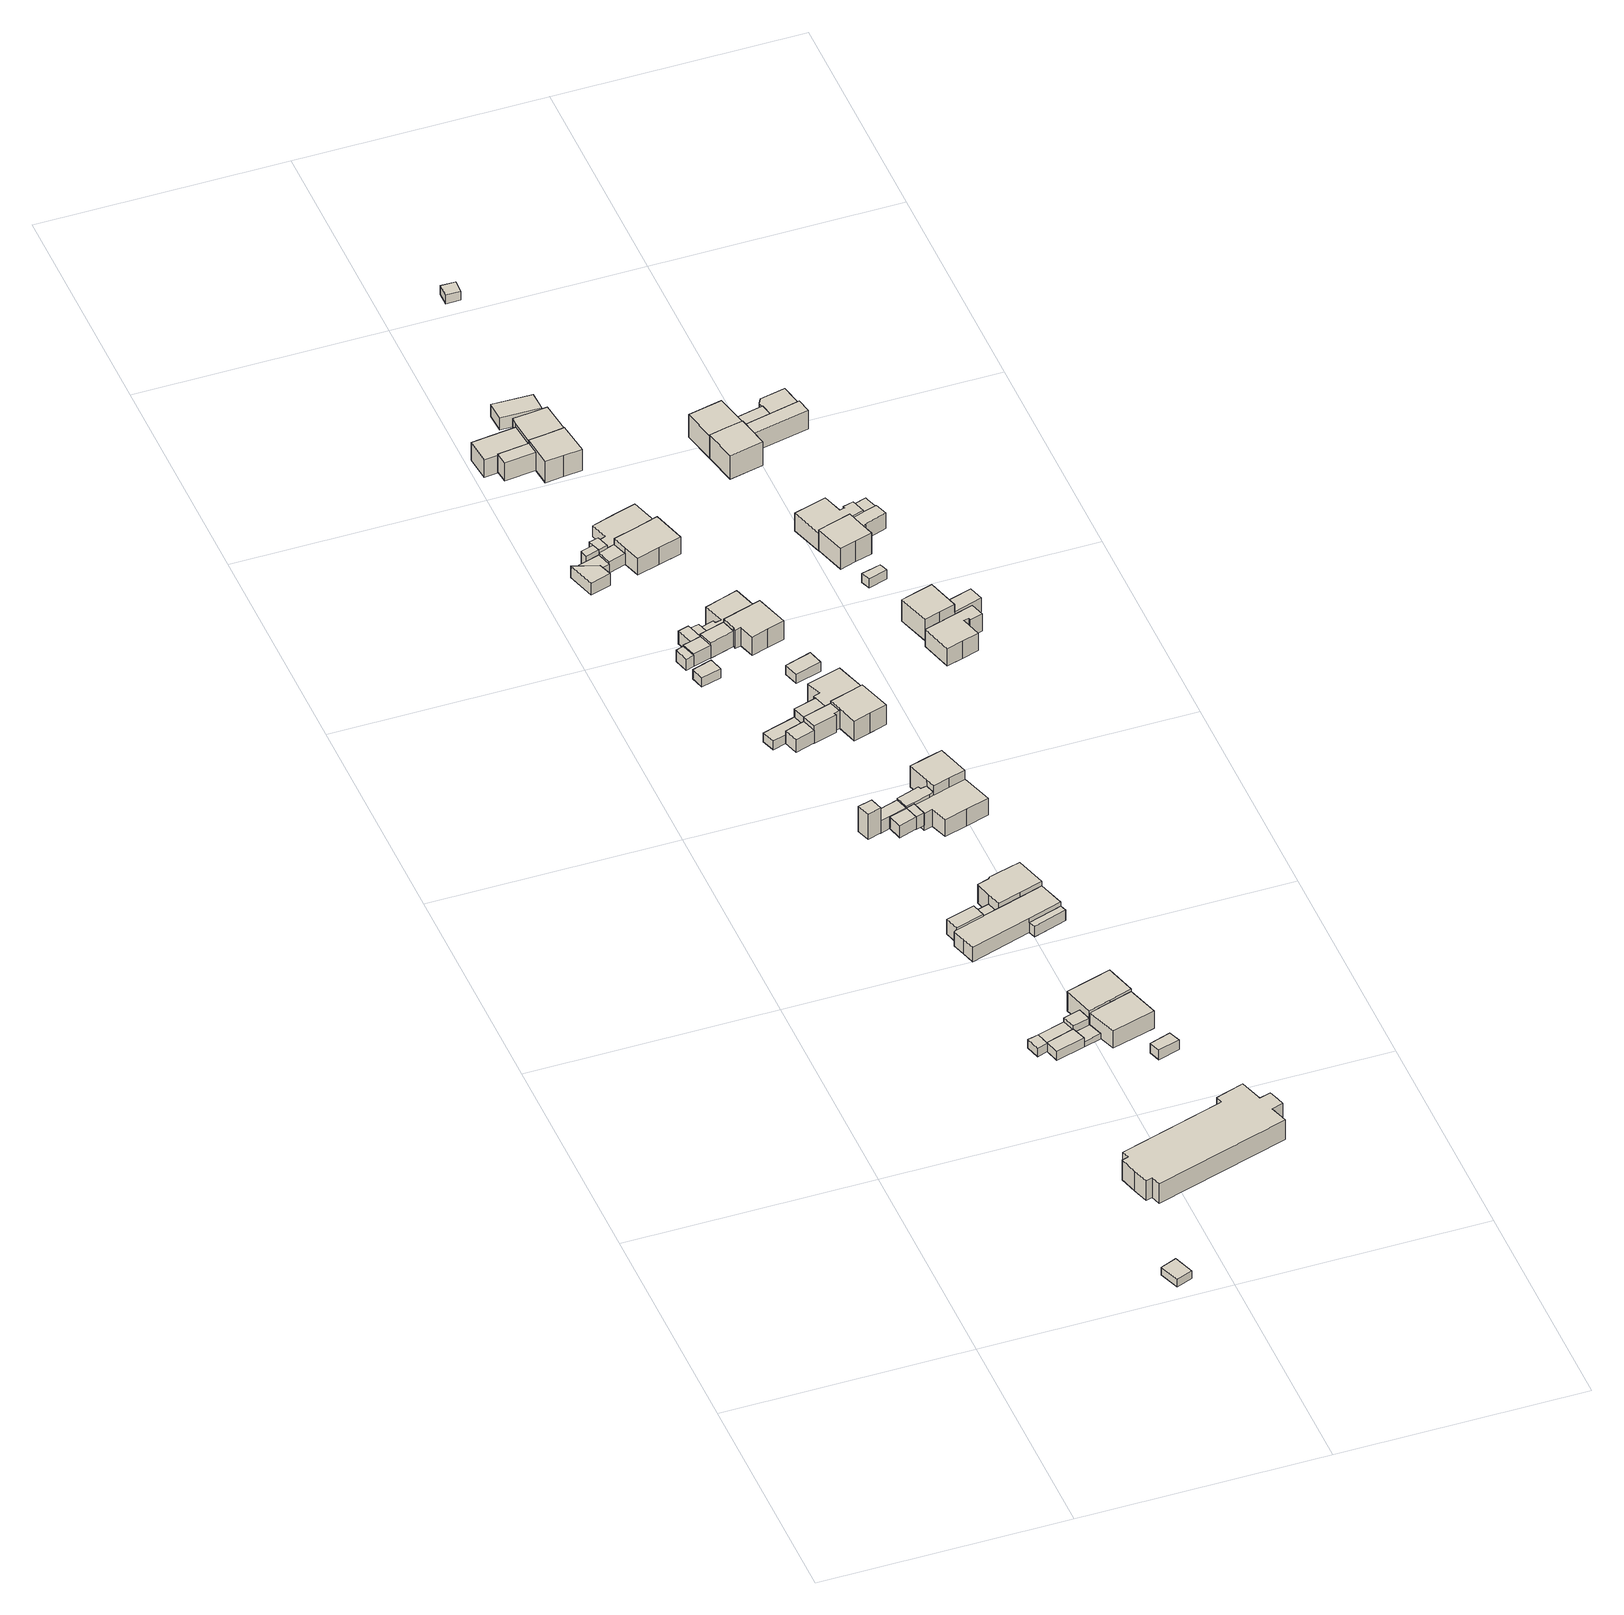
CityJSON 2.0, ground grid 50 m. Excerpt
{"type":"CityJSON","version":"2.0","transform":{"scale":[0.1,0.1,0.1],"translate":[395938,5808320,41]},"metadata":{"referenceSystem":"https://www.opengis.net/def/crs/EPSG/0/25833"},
"CityObjects":{
"building1":{"type":"Building","attributes":{"Gemeindeschluessel":"11000008","BezugspunktDach":"2200","function":"31001_2612","measuredHeight":1.87,"storeysAboveGround":1},"address":[{"country":"Germany","locality":"Berlin","thoroughfareNumber":"129 (2)","thoroughfareName":"Straße 231"}],"geometry":[{"type":"Solid","lod":"1","boundaries":[[[[0,1,2,3]],[[4,5,6,7]],[[4,7,3,2]],[[5,4,2,1]],[[6,5,1,0]],[[7,6,0,3]]]]}]},
"building2":{"type":"Building","attributes":{"Gemeindeschluessel":"11000008","BezugspunktDach":"2200","function":"31001_2723","measuredHeight":2.35,"storeysAboveGround":1},"address":[{"country":"Germany","locality":"Berlin","thoroughfareNumber":"127 (2)","thoroughfareName":"Straße 231"}],"geometry":[{"type":"Solid","lod":"1","boundaries":[[[[8,9,10,11,12]],[[13,14,15,16,17]],[[13,17,12,11]],[[14,13,11,10]],[[15,14,10,9]],[[16,15,9,8]],[[17,16,8,12]]]]}]},
"building3":{"type":"Building","attributes":{"Gemeindeschluessel":"11000008","BezugspunktDach":"2200","function":"31001_2723","measuredHeight":2.45,"storeysAboveGround":1},"address":[{"country":"Germany","locality":"Berlin","thoroughfareNumber":"128 (2)","thoroughfareName":"Straße 231"}],"geometry":[{"type":"Solid","lod":"1","boundaries":[[[[18,19,20,21,22]],[[23,24,25,26,15]],[[23,15,22,21]],[[24,23,21,20]],[[25,24,20,19]],[[26,25,19,18]],[[15,26,18,22]]]]}]},
"building4":{"type":"Building","attributes":{"Gemeindeschluessel":"11000008","BezugspunktDach":"2200","function":"31001_2723","measuredHeight":2.02,"storeysAboveGround":1},"address":[{"country":"Germany","locality":"Berlin","thoroughfareNumber":"127 (1)","thoroughfareName":"Straße 231"}],"geometry":[{"type":"Solid","lod":"1","boundaries":[[[[9,27,28,11]],[[29,23,15,13]],[[29,13,11,28]],[[23,29,28,27]],[[15,23,27,9]],[[13,15,9,11]]]]}]},
"building5":{"type":"Building","attributes":{"Gemeindeschluessel":"11000008","BezugspunktDach":"2200","function":"31001_2081","measuredHeight":5.36,"storeysAboveGround":1},"address":[{"country":"Germany","locality":"Berlin","thoroughfareNumber":"129","thoroughfareName":"Straße 231"}],"geometry":[{"type":"Solid","lod":"1","boundaries":[[[[30,31,32,33,34,35,36,37,38,39,40,41,42,43,44,45]],[[46,47,48,49,50,51,52,53,54,55,56,57,58,59,60,61]],[[46,61,45,44]],[[47,46,44,43]],[[48,47,43,42]],[[49,48,42,41]],[[50,49,41,40]],[[51,50,40,39]],[[52,51,39,38]],[[53,52,38,37]],[[54,53,37,36]],[[55,54,36,35]],[[56,55,35,34]],[[57,56,34,33]],[[58,57,33,32]],[[59,58,32,31]],[[60,59,31,30]],[[61,60,30,45]]]]}]},
"building6":{"type":"Building","attributes":{"Gemeindeschluessel":"11000008","BezugspunktDach":"2200","function":"31001_2723","measuredHeight":4.46,"storeysAboveGround":1},"address":[{"country":"Germany","locality":"Berlin","thoroughfareNumber":"125 (1)","thoroughfareName":"Straße 231"}],"geometry":[{"type":"Solid","lod":"1","boundaries":[[[[62,63,64,65]],[[66,67,68,69]],[[66,69,65,64]],[[67,66,64,63]],[[68,67,63,62]],[[69,68,62,65]]]]}]},
"building7":{"type":"Building","attributes":{"Gemeindeschluessel":"11000008","BezugspunktDach":"2200","function":"51009_1610","measuredHeight":6.03,"storeysAboveGround":0},"address":[{"country":"Germany","locality":"Berlin"}],"geometry":[{"type":"Solid","lod":"1","boundaries":[[[[70,71,72,73]],[[74,75,76,77]],[[74,77,73,72]],[[75,74,72,71]],[[76,75,71,70]],[[77,76,70,73]]]]}]},
"building8":{"type":"Building","attributes":{"Gemeindeschluessel":"11000008","BezugspunktDach":"2200","function":"31001_2723","measuredHeight":2.64,"storeysAboveGround":1},"address":[{"country":"Germany","locality":"Berlin","thoroughfareNumber":"75 (2)","thoroughfareName":"Straße 231"}],"geometry":[{"type":"Solid","lod":"1","boundaries":[[[[78,79,80,81]],[[82,83,84,85]],[[82,85,81,80]],[[83,82,80,79]],[[84,83,79,78]],[[85,84,78,81]]]]}]},
"building9":{"type":"Building","attributes":{"Gemeindeschluessel":"11000008","function":"31001_1010"},"address":[{"country":"Germany","locality":"Berlin","thoroughfareNumber":"128","thoroughfareName":"Straße 231"}],"children":["building9-1","building9-2"]},
"building9-1":{"type":"BuildingPart","attributes":{"BezugspunktDach":"2200","measuredHeight":6.95,"storeysAboveGround":1},"parents":["building9"],"geometry":[{"type":"Solid","lod":"1","boundaries":[[[[86,87,88,89]],[[90,91,92,93]],[[90,93,89,88]],[[91,90,88,87]],[[92,91,87,86]],[[93,92,86,89],[94,93,95,96]],[[95,93,94,96]]]]}]},
"building9-2":{"type":"BuildingPart","attributes":{"BezugspunktDach":"2200","measuredHeight":1.36,"storeysAboveGround":1},"parents":["building9"],"geometry":[{"type":"Solid","lod":"1","boundaries":[[[[97,96,95,98]],[[93,94,25,23]],[[93,23,98,95]],[[25,94,96,97]],[[23,25,97,98]],[[94,93,95,96]]]]}]},
"building10":{"type":"Building","attributes":{"Gemeindeschluessel":"11000008","function":"31001_1010"},"address":[{"country":"Germany","locality":"Berlin","thoroughfareNumber":"127","thoroughfareName":"Straße 231"}],"children":["building10-1","building10-2"]},
"building10-1":{"type":"BuildingPart","attributes":{"BezugspunktDach":"2200","measuredHeight":6.39,"storeysAboveGround":1},"parents":["building10"],"geometry":[{"type":"Solid","lod":"1","boundaries":[[[[99,100,101,102,103,104]],[[105,106,90,107,108,109]],[[105,109,104,103]],[[106,105,103,102]],[[90,106,102,101]],[[107,90,101,100]],[[108,107,100,99]],[[109,108,99,104],[110,111,112,108]],[[111,110,108,112]]]]}]},
"building10-2":{"type":"BuildingPart","attributes":{"BezugspunktDach":"2200","measuredHeight":2.94,"storeysAboveGround":1},"parents":["building10"],"geometry":[{"type":"Solid","lod":"1","boundaries":[[[[113,112,111,114]],[[110,108,23,29]],[[110,29,114,111]],[[23,108,112,113]],[[29,23,113,114]],[[108,110,111,112]]]]}]},
"building11":{"type":"Building","attributes":{"Gemeindeschluessel":"11000008","BezugspunktDach":"2200","function":"31001_2463","measuredHeight":2.21,"storeysAboveGround":1},"address":[{"country":"Germany","locality":"Berlin","thoroughfareNumber":"75 (3)","thoroughfareName":"Straße 231"}],"geometry":[{"type":"Solid","lod":"1","boundaries":[[[[115,116,117,118]],[[119,120,121,122]],[[119,122,118,117]],[[120,119,117,116]],[[121,120,116,115]],[[122,121,115,118]]]]}]},
"building12":{"type":"Building","attributes":{"Gemeindeschluessel":"11000008","function":"31001_2723"},"address":[{"country":"Germany","locality":"Berlin","thoroughfareNumber":"77 (1)","thoroughfareName":"Straße 231"}],"children":["building12-1","building12-2"]},
"building12-1":{"type":"BuildingPart","attributes":{"BezugspunktDach":"2200","measuredHeight":2.82,"storeysAboveGround":1},"parents":["building12"],"geometry":[{"type":"MultiSurface","lod":"1","boundaries":[[[123,124,125,126]],[[127,128,129,130]],[[127,131,132,126,125]],[[128,127,125,124]],[[129,128,124,123]],[[130,129,123,126]],[[130,132,131,127]]]}]},
"building12-2":{"type":"BuildingPart","attributes":{"BezugspunktDach":"2200","measuredHeight":2.01,"storeysAboveGround":1},"parents":["building12"],"geometry":[{"type":"Solid","lod":"1","boundaries":[[[[131,133,134,135,132]],[[136,137,138,127,130]],[[136,130,132,135]],[[137,136,135,134]],[[138,137,134,133]],[[127,138,133,131]],[[131,132,130,127]]]]}]},
"building13":{"type":"Building","attributes":{"Gemeindeschluessel":"11000008","BezugspunktDach":"2200","function":"31001_2723","measuredHeight":2.17,"storeysAboveGround":1},"address":[{"country":"Germany","locality":"Berlin","thoroughfareNumber":"74 (2)","thoroughfareName":"Straße 231"}],"geometry":[{"type":"Solid","lod":"1","boundaries":[[[[139,140,141,142,143]],[[144,145,146,147,148]],[[144,148,143,142]],[[145,144,142,141]],[[146,145,141,140]],[[147,146,140,139]],[[148,147,139,143]]]]}]},
"building14":{"type":"Building","attributes":{"Gemeindeschluessel":"11000008","function":"31001_1010"},"address":[{"country":"Germany","locality":"Berlin","thoroughfareNumber":"126","thoroughfareName":"Straße 231"}],"children":["building14-1","building14-2"]},
"building14-1":{"type":"BuildingPart","attributes":{"BezugspunktDach":"2200","measuredHeight":4.46,"storeysAboveGround":1},"parents":["building14"],"geometry":[{"type":"MultiSurface","lod":"1","boundaries":[[[149,150,151,152,153,154,155,156,157]],[[158,159,160,161,162,163,164,165,166]],[[158,166,157,156]],[[159,158,156,155]],[[160,159,155,154]],[[161,160,154,153]],[[162,161,153,152]],[[167,168,152,151]],[[164,163,151,150]],[[165,164,150,149]],[[166,165,149,157]],[[168,167,163,162]]]}]},
"building14-2":{"type":"BuildingPart","attributes":{"BezugspunktDach":"2200","measuredHeight":2.54,"storeysAboveGround":1},"parents":["building14"],"geometry":[{"type":"Solid","lod":"1","boundaries":[[[[169,170,168,167]],[[162,171,172,163]],[[171,162,168,170]],[[172,171,170,169]],[[163,172,169,167]],[[163,167,168,162]]]]}]},
"building15":{"type":"Building","attributes":{"Gemeindeschluessel":"11000008","BezugspunktDach":"2200","function":"31001_2723","measuredHeight":2.98,"storeysAboveGround":1},"address":[{"country":"Germany","locality":"Berlin","thoroughfareNumber":"123 (1)","thoroughfareName":"Straße 231"}],"geometry":[{"type":"Solid","lod":"1","boundaries":[[[[173,174,175,176,177]],[[178,179,180,181,182]],[[178,182,177,176]],[[179,178,176,175]],[[180,179,175,174]],[[181,180,174,173]],[[182,181,173,177]]]]}]},
"building16":{"type":"Building","attributes":{"Gemeindeschluessel":"11000008","BezugspunktDach":"2200","function":"31001_2723","measuredHeight":2.98,"storeysAboveGround":1},"address":[{"country":"Germany","locality":"Berlin","thoroughfareNumber":"75 (1)","thoroughfareName":"Straße 231"}],"geometry":[{"type":"Solid","lod":"1","boundaries":[[[[183,184,185,186,187]],[[188,189,190,83,82]],[[188,82,187,186]],[[189,188,186,185]],[[190,189,185,184]],[[83,190,184,183]],[[82,83,183,187]]]]}]},
"building17":{"type":"Building","attributes":{"Gemeindeschluessel":"11000008","BezugspunktDach":"2200","function":"31001_2723","measuredHeight":3.13,"storeysAboveGround":1},"address":[{"country":"Germany","locality":"Berlin","thoroughfareNumber":"78 (2)","thoroughfareName":"Straße 231"}],"geometry":[{"type":"Solid","lod":"1","boundaries":[[[[191,192,193,194]],[[195,137,136,196]],[[195,196,194,193]],[[137,195,193,192]],[[136,137,192,191]],[[196,136,191,194]]]]}]},
"building18":{"type":"Building","attributes":{"Gemeindeschluessel":"11000008","BezugspunktDach":"2200","function":"31001_2723","measuredHeight":3.83,"storeysAboveGround":1},"address":[{"country":"Germany","locality":"Berlin","thoroughfareNumber":"73 (1)","thoroughfareName":"Straße 231"}],"geometry":[{"type":"Solid","lod":"1","boundaries":[[[[197,198,199,200]],[[145,201,202,146]],[[145,146,200,199]],[[201,145,199,198]],[[202,201,198,197]],[[146,202,197,200]]]]}]},
"building19":{"type":"Building","attributes":{"Gemeindeschluessel":"11000008","BezugspunktDach":"2200","function":"31001_2723","measuredHeight":3.04,"storeysAboveGround":1},"address":[{"country":"Germany","locality":"Berlin","thoroughfareNumber":"76 (2)","thoroughfareName":"Straße 231"}],"geometry":[{"type":"Solid","lod":"1","boundaries":[[[[186,185,203,204,205]],[[206,207,189,188,208]],[[206,208,205,204]],[[207,206,204,203]],[[189,207,203,185]],[[188,189,185,186]],[[208,188,186,205]]]]}]},
"building20":{"type":"Building","attributes":{"Gemeindeschluessel":"11000008","BezugspunktDach":"2200","function":"31001_2723","measuredHeight":2.97,"storeysAboveGround":1},"address":[{"country":"Germany","locality":"Berlin","thoroughfareNumber":"124 (2)","thoroughfareName":"Straße 231"}],"geometry":[{"type":"Solid","lod":"1","boundaries":[[[[209,210,175,174]],[[179,211,212,180]],[[179,180,174,175]],[[211,179,175,210]],[[212,211,210,209]],[[180,212,209,174]]]]}]},
"building21":{"type":"Building","attributes":{"Gemeindeschluessel":"11000008","BezugspunktDach":"2200","function":"31001_2463","measuredHeight":2.31,"storeysAboveGround":1},"address":[{"country":"Germany","locality":"Berlin","thoroughfareNumber":"128 (1)","thoroughfareName":"Straße 231"}],"geometry":[{"type":"Solid","lod":"1","boundaries":[[[[213,214,215,216]],[[217,218,219,220]],[[217,220,216,215]],[[218,217,215,214]],[[219,218,214,213]],[[220,219,213,216]]]]}]},
"building22":{"type":"Building","attributes":{"Gemeindeschluessel":"11000008","BezugspunktDach":"2200","function":"31001_2723","measuredHeight":3.13,"storeysAboveGround":1},"address":[{"country":"Germany","locality":"Berlin","thoroughfareNumber":"78 (1)","thoroughfareName":"Straße 231"}],"geometry":[{"type":"Solid","lod":"1","boundaries":[[[[193,192,221,222,223]],[[224,225,137,195,226]],[[224,226,223,222]],[[225,224,222,221]],[[137,225,221,192]],[[195,137,192,193]],[[226,195,193,223]]]]}]},
"building23":{"type":"Building","attributes":{"Gemeindeschluessel":"11000008","function":"31001_1010"},"address":[{"country":"Germany","locality":"Berlin","thoroughfareNumber":"125","thoroughfareName":"Straße 231"}],"children":["building23-1","building23-2"]},
"building23-1":{"type":"BuildingPart","attributes":{"BezugspunktDach":"2200","measuredHeight":6.65,"storeysAboveGround":1},"parents":["building23"],"geometry":[{"type":"MultiSurface","lod":"1","boundaries":[[[227,228,229,230,231,232,233,234,235]],[[236,237,238,239,160,240,241,242,243]],[[236,243,235,234]],[[237,236,234,233]],[[238,237,233,232]],[[239,238,232,231]],[[160,239,231,230]],[[240,160,230,229]],[[241,240,229,228]],[[244,245,228,227]],[[243,242,227,235]],[[242,241,245,244]]]}]},
"building23-2":{"type":"BuildingPart","attributes":{"BezugspunktDach":"2200","measuredHeight":2.29,"storeysAboveGround":1},"parents":["building23"],"geometry":[{"type":"Solid","lod":"1","boundaries":[[[[246,245,244,247]],[[242,241,159,248]],[[242,248,247,244]],[[159,241,245,246]],[[248,159,246,247]],[[241,242,244,245]]]]}]},
"building24":{"type":"Building","attributes":{"Gemeindeschluessel":"11000008","BezugspunktDach":"2200","function":"31001_2723","measuredHeight":3.04,"storeysAboveGround":1},"address":[{"country":"Germany","locality":"Berlin","thoroughfareNumber":"76 (1)","thoroughfareName":"Straße 231"}],"geometry":[{"type":"Solid","lod":"1","boundaries":[[[[185,249,250,203]],[[251,252,189,207]],[[251,207,203,250]],[[252,251,250,249]],[[189,252,249,185]],[[207,189,185,203]]]]}]},
"building25":{"type":"Building","attributes":{"Gemeindeschluessel":"11000008","BezugspunktDach":"2200","function":"31001_2723","measuredHeight":3,"storeysAboveGround":1},"address":[{"country":"Germany","locality":"Berlin","thoroughfareNumber":"124 (1)","thoroughfareName":"Straße 231"}],"geometry":[{"type":"Solid","lod":"1","boundaries":[[[[210,253,254,175]],[[255,256,257,258]],[[255,258,175,254]],[[256,255,254,253]],[[257,256,253,210]],[[258,257,210,175]]]]}]},
"building26":{"type":"Building","attributes":{"Gemeindeschluessel":"11000008","function":"31001_1010"},"address":[{"country":"Germany","locality":"Berlin","thoroughfareNumber":"77","thoroughfareName":"Straße 231"}],"children":["building26-1","building26-2"]},
"building26-1":{"type":"BuildingPart","attributes":{"BezugspunktDach":"2200","measuredHeight":5.38,"storeysAboveGround":1},"parents":["building26"],"geometry":[{"type":"MultiSurface","lod":"1","boundaries":[[[259,260,261,262,263,264,265]],[[266,267,268,269,270,271,272]],[[266,272,265,264]],[[267,266,264,263]],[[268,267,263,262]],[[269,268,262,261]],[[270,269,261,260]],[[271,270,260,259]],[[273,274,259,265]],[[272,271,274,273]]]}]},
"building26-2":{"type":"BuildingPart","attributes":{"BezugspunktDach":"2200","measuredHeight":2.58,"storeysAboveGround":1},"parents":["building26"],"geometry":[{"type":"Solid","lod":"1","boundaries":[[[[275,274,273,276]],[[272,271,138,137]],[[272,137,276,273]],[[138,271,274,275]],[[137,138,275,276]],[[272,273,274,271]]]]}]},
"building27":{"type":"Building","attributes":{"Gemeindeschluessel":"11000008","function":"31001_1010"},"address":[{"country":"Germany","locality":"Berlin","thoroughfareNumber":"80","thoroughfareName":"Straße 231"}],"children":["building27-1","building27-2"]},
"building27-1":{"type":"BuildingPart","attributes":{"BezugspunktDach":"2200","measuredHeight":7.24,"storeysAboveGround":1},"parents":["building27"],"geometry":[{"type":"Solid","lod":"1","boundaries":[[[[277,278,279,280,281,282,283]],[[284,285,286,287,288,289,290]],[[284,290,283,282]],[[285,284,282,281]],[[286,285,281,280]],[[287,286,280,279]],[[288,287,279,278]],[[289,291,292,288,278,277]],[[290,289,277,283]],[[288,292,291,289]]]]}]},
"building27-2":{"type":"BuildingPart","attributes":{"BezugspunktDach":"2200","measuredHeight":5.16,"storeysAboveGround":1},"parents":["building27"],"geometry":[{"type":"Solid","lod":"1","boundaries":[[[[293,294,292,291,295]],[[289,288,296,297,298]],[[289,298,295,291]],[[296,288,292,294]],[[297,296,294,293]],[[298,297,293,295]],[[288,289,291,292]]]]}]},
"building28":{"type":"Building","attributes":{"Gemeindeschluessel":"11000008","function":"31001_1010"},"address":[{"country":"Germany","locality":"Berlin","thoroughfareNumber":"79","thoroughfareName":"Straße 231"}],"children":["building28-1","building28-2"]},
"building28-1":{"type":"BuildingPart","attributes":{"BezugspunktDach":"2200","measuredHeight":5.95,"storeysAboveGround":1},"parents":["building28"],"geometry":[{"type":"MultiSurface","lod":"1","boundaries":[[[299,300,301,302,303,304]],[[305,306,307,308,309,310]],[[305,310,304,303]],[[306,305,303,302]],[[307,306,302,301]],[[308,307,301,300]],[[309,308,300,299]],[[310,311,312,313,314,309,299,304]],[[314,313,312,311,310]]]}]},
"building28-2":{"type":"BuildingPart","attributes":{"BezugspunktDach":"2200","measuredHeight":4.31,"storeysAboveGround":1},"parents":["building28"],"geometry":[{"type":"Solid","lod":"1","boundaries":[[[[315,312,311,316]],[[310,313,317,318]],[[310,318,316,311]],[[317,313,312,315]],[[318,317,315,316]],[[313,310,311,312]]]]}]},
"building29":{"type":"Building","attributes":{"Gemeindeschluessel":"11000008","function":"31001_1010"},"address":[{"country":"Germany","locality":"Berlin","thoroughfareNumber":"75","thoroughfareName":"Straße 231"}],"children":["building29-1","building29-2"]},
"building29-1":{"type":"BuildingPart","attributes":{"BezugspunktDach":"2200","measuredHeight":6.35,"storeysAboveGround":1},"parents":["building29"],"geometry":[{"type":"Solid","lod":"1","boundaries":[[[[319,320,321,322,323,324,325,326,327]],[[328,329,330,331,332,333,334,335,336]],[[328,336,327,326]],[[329,328,326,325]],[[330,329,325,324]],[[331,330,324,323]],[[332,331,323,322]],[[333,332,322,321]],[[334,333,321,320]],[[335,334,320,319]],[[336,337,338,335,319,327]],[[335,338,337,336]]]]}]},
"building29-2":{"type":"BuildingPart","attributes":{"BezugspunktDach":"2200","measuredHeight":4.68,"storeysAboveGround":1},"parents":["building29"],"geometry":[{"type":"Solid","lod":"1","boundaries":[[[[339,338,337,340,341]],[[342,336,335,343,344]],[[342,344,341,340]],[[336,342,340,337]],[[343,335,338,339]],[[344,343,339,341]],[[335,336,337,338]]]]}]},
"building30":{"type":"Building","attributes":{"Gemeindeschluessel":"11000008","function":"31001_1010"},"address":[{"country":"Germany","locality":"Berlin","thoroughfareNumber":"73","thoroughfareName":"Straße 231"}],"children":["building30-1","building30-2"]},
"building30-1":{"type":"BuildingPart","attributes":{"BezugspunktDach":"2200","measuredHeight":6,"storeysAboveGround":1},"parents":["building30"],"geometry":[{"type":"MultiSurface","lod":"1","boundaries":[[[345,346,347,348,349,350,351]],[[352,353,354,355,356,357,358]],[[352,358,351,350]],[[353,352,350,349]],[[354,353,349,348]],[[355,354,348,347]],[[356,355,347,346]],[[357,356,346,345]],[[359,360,357,345,351]],[[358,357,360,359]]]}]},
"building30-2":{"type":"BuildingPart","attributes":{"BezugspunktDach":"2200","measuredHeight":4.9,"storeysAboveGround":1},"parents":["building30"],"geometry":[{"type":"Solid","lod":"1","boundaries":[[[[361,362,363,360,359,364]],[[358,357,365,366,367,368]],[[358,368,364,359]],[[365,357,360,363]],[[366,365,363,362]],[[367,366,362,361]],[[368,367,361,364]],[[357,358,359,360]]]]}]},
"building31":{"type":"Building","attributes":{"Gemeindeschluessel":"11000008","function":"31001_1010"},"address":[{"country":"Germany","locality":"Berlin","thoroughfareNumber":"74","thoroughfareName":"Straße 231"}],"children":["building31-1","building31-2"]},
"building31-1":{"type":"BuildingPart","attributes":{"BezugspunktDach":"2200","measuredHeight":5.72,"storeysAboveGround":1},"parents":["building31"],"geometry":[{"type":"Solid","lod":"1","boundaries":[[[[369,370,371,372,373,374,375,376,377]],[[378,379,380,381,353,352,382,383,384]],[[378,384,377,376]],[[379,378,376,375]],[[380,379,375,374]],[[381,380,374,373]],[[353,381,373,372]],[[352,353,372,371]],[[382,352,371,370]],[[384,383,369,377]],[[383,382,370,369]]]]}]},
"building31-2":{"type":"BuildingPart","attributes":{"BezugspunktDach":"2200","measuredHeight":4.74,"storeysAboveGround":1},"parents":["building31"],"geometry":[{"type":"Solid","lod":"1","boundaries":[[[[364,370,369,385]],[[383,382,368,386]],[[383,386,385,369]],[[368,382,370,364]],[[386,368,364,385]],[[382,383,369,370]]]]}]},
"building32":{"type":"Building","attributes":{"Gemeindeschluessel":"11000008","BezugspunktDach":"2200","function":"31001_1010","measuredHeight":4.32,"storeysAboveGround":1},"address":[{"country":"Germany","locality":"Berlin","thoroughfareNumber":"78","thoroughfareName":"Straße 231"}],"geometry":[{"type":"Solid","lod":"1","boundaries":[[[[387,388,389,390,391,392,393,394]],[[395,396,397,398,399,400,401,402]],[[395,402,394,393]],[[396,395,393,392]],[[397,396,392,391]],[[398,397,391,390]],[[399,398,390,389]],[[400,399,389,388]],[[401,400,388,387]],[[402,401,387,394]]]]}]},
"building33":{"type":"Building","attributes":{"Gemeindeschluessel":"11000008","function":"31001_1010"},"address":[{"country":"Germany","locality":"Berlin","thoroughfareNumber":"123","thoroughfareName":"Straße 231"}],"children":["building33-1","building33-2"]},
"building33-1":{"type":"BuildingPart","attributes":{"BezugspunktDach":"2200","measuredHeight":6.75,"storeysAboveGround":1},"parents":["building33"],"geometry":[{"type":"MultiSurface","lod":"1","boundaries":[[[403,404,405,406,407,408,409]],[[410,411,412,413,414,415,416]],[[410,416,409,408]],[[411,410,408,407]],[[412,411,407,406]],[[413,412,406,405]],[[414,413,405,404]],[[415,417,418,419,414,404,403]],[[416,415,403,409]],[[419,418,417,415]]]}]},
"building33-2":{"type":"BuildingPart","attributes":{"BezugspunktDach":"2200","measuredHeight":4.49,"storeysAboveGround":1},"parents":["building33"],"geometry":[{"type":"Solid","lod":"1","boundaries":[[[[420,421,422,418,417,423,424,425]],[[426,427,415,419,428,429,430,431]],[[426,431,425,424]],[[427,426,424,423]],[[415,427,423,417]],[[428,419,418,422]],[[429,428,422,421]],[[430,429,421,420]],[[431,430,420,425]],[[419,415,417,418]]]]}]},
"building34":{"type":"Building","attributes":{"Gemeindeschluessel":"11000008","BezugspunktDach":"2200","function":"31001_1010","measuredHeight":9.33,"storeysAboveGround":1},"address":[{"country":"Germany","locality":"Berlin","thoroughfareNumber":"76","thoroughfareName":"Straße 231"}],"geometry":[{"type":"Solid","lod":"1","boundaries":[[[[432,433,434,435,436,437,438,439,440,441]],[[442,443,444,445,446,447,448,449,450,451]],[[442,451,441,440]],[[443,442,440,439]],[[444,443,439,438]],[[445,444,438,437]],[[446,445,437,436]],[[447,446,436,435]],[[448,447,435,434]],[[449,448,434,433]],[[450,449,433,432]],[[451,450,432,441]]]]}]},
"building35":{"type":"Building","attributes":{"Gemeindeschluessel":"11000008","BezugspunktDach":"2200","function":"31001_1010","measuredHeight":8.03,"storeysAboveGround":1},"address":[{"country":"Germany","locality":"Berlin","thoroughfareNumber":"124","thoroughfareName":"Straße 231"}],"geometry":[{"type":"Solid","lod":"1","boundaries":[[[[452,453,454,455,456,457,458,459]],[[460,461,462,463,464,465,466,467]],[[460,467,459,458]],[[461,460,458,457]],[[462,461,457,456]],[[463,462,456,455]],[[464,463,455,454]],[[465,464,454,453]],[[466,465,453,452]],[[467,466,452,459]]]]}]},
"building36":{"type":"Building","attributes":{"Gemeindeschluessel":"11000008","BezugspunktDach":"2200","function":"31001_2463","measuredHeight":2.17,"storeysAboveGround":1},"address":[{"country":"Germany","locality":"Berlin","thoroughfareNumber":"74 (1)","thoroughfareName":"Straße 231"}],"geometry":[{"type":"Solid","lod":"1","boundaries":[[[[468,469,470,471]],[[472,473,474,475]],[[472,475,471,470]],[[473,472,470,469]],[[474,473,469,468]],[[475,474,468,471]]]]}]},
"building37":{"type":"Building","attributes":{"Gemeindeschluessel":"11000008","BezugspunktDach":"2200","function":"31001_2463","measuredHeight":2.86,"storeysAboveGround":1},"address":[{"country":"Germany","locality":"Berlin","thoroughfareNumber":"80 (1)","thoroughfareName":"Straße 231"}],"geometry":[{"type":"Solid","lod":"1","boundaries":[[[[476,477,478,479]],[[480,481,482,483]],[[480,483,479,478]],[[481,480,478,477]],[[482,481,477,476]],[[483,482,476,479]]]]}]},
"building38":{"type":"Building","attributes":{"Gemeindeschluessel":"11000008","BezugspunktDach":"2200","function":"51009_1610","measuredHeight":2.17,"storeysAboveGround":0},"address":[{"country":"Germany","locality":"Berlin"}],"geometry":[{"type":"Solid","lod":"1","boundaries":[[[[484,485,486,487]],[[488,489,490,491]],[[488,491,487,486]],[[489,488,486,485]],[[490,489,485,484]],[[491,490,484,487]]]]}]},
"building39":{"type":"Building","attributes":{"Gemeindeschluessel":"11000008","BezugspunktDach":"2200","function":"31001_2463","measuredHeight":2.48,"storeysAboveGround":1},"address":[{"country":"Germany","locality":"Berlin","thoroughfareNumber":"119 (1)","thoroughfareName":"Straße 231"}],"geometry":[{"type":"Solid","lod":"1","boundaries":[[[[492,493,494,495,496]],[[497,498,499,500,501]],[[497,501,496,495]],[[498,497,495,494]],[[499,498,494,493]],[[500,499,493,492]],[[501,500,492,496]]]]}]},
"building40":{"type":"Building","attributes":{"Gemeindeschluessel":"11000008","BezugspunktDach":"2200","function":"31001_1010","measuredHeight":6.75,"storeysAboveGround":1},"address":[{"country":"Germany","locality":"Berlin","thoroughfareNumber":"120","thoroughfareName":"Straße 231"}],"geometry":[{"type":"Solid","lod":"1","boundaries":[[[[502,503,504,505,506,507,508,509,510,511]],[[512,513,514,515,516,517,518,519,520,521]],[[512,521,511,510]],[[513,512,510,509]],[[514,513,509,508]],[[515,514,508,507]],[[516,515,507,506]],[[517,516,506,505]],[[518,517,505,504]],[[519,518,504,503]],[[520,519,503,502]],[[521,520,502,511]]]]}]},
"building41":{"type":"Building","attributes":{"Gemeindeschluessel":"11000008","BezugspunktDach":"2200","function":"31001_1010","measuredHeight":8.33,"storeysAboveGround":1},"address":[{"country":"Germany","locality":"Berlin","thoroughfareNumber":"117","thoroughfareName":"Straße 231"}],"geometry":[{"type":"Solid","lod":"1","boundaries":[[[[522,523,524,525,526,527,528,529,530,531]],[[532,533,534,535,536,537,538,539,540,541]],[[532,541,531,530]],[[533,532,530,529]],[[534,533,529,528]],[[535,534,528,527]],[[536,535,527,526]],[[537,536,526,525]],[[538,537,525,524]],[[539,538,524,523]],[[540,539,523,522]],[[541,540,522,531]]]]}]},
"building42":{"type":"Building","attributes":{"Gemeindeschluessel":"11000008","function":"31001_1010"},"address":[{"country":"Germany","locality":"Berlin","thoroughfareNumber":"119","thoroughfareName":"Straße 231"}],"children":["building42-1","building42-2"]},
"building42-1":{"type":"BuildingPart","attributes":{"BezugspunktDach":"2200","measuredHeight":6.26,"storeysAboveGround":1},"parents":["building42"],"geometry":[{"type":"MultiSurface","lod":"1","boundaries":[[[542,543,544,545,546,547,548]],[[549,550,551,552,553,554,555]],[[549,555,548,547]],[[550,549,547,546]],[[556,557,550,546,545]],[[552,551,545,544]],[[553,552,544,543]],[[554,553,543,542]],[[555,554,542,548]],[[551,550,557,556]]]}]},
"building42-2":{"type":"BuildingPart","attributes":{"BezugspunktDach":"2200","measuredHeight":3.85,"storeysAboveGround":1},"parents":["building42"],"geometry":[{"type":"Solid","lod":"1","boundaries":[[[[556,558,559,560,561,562,557]],[[563,564,565,566,567,551,550]],[[563,550,557,562]],[[564,563,562,561]],[[565,564,561,560]],[[566,565,560,559]],[[567,566,559,558]],[[551,567,558,556]],[[551,556,557,550]]]]}]},
"building43":{"type":"Building","attributes":{"Gemeindeschluessel":"11000008","function":"31001_1010"},"address":[{"country":"Germany","locality":"Berlin","thoroughfareNumber":"118","thoroughfareName":"Straße 231"}],"children":["building43-1","building43-2"]},
"building43-1":{"type":"BuildingPart","attributes":{"BezugspunktDach":"2200","measuredHeight":6.81,"storeysAboveGround":1},"parents":["building43"],"geometry":[{"type":"MultiSurface","lod":"1","boundaries":[[[568,569,570,571,572,573,574]],[[575,576,577,578,579,580,581]],[[575,581,574,573]],[[576,575,573,572]],[[577,576,572,571]],[[582,583,571,570]],[[579,578,570,569]],[[580,579,569,568]],[[581,580,568,574]],[[578,577,583,582]]]}]},
"building43-2":{"type":"BuildingPart","attributes":{"BezugspunktDach":"2200","measuredHeight":3.33,"storeysAboveGround":1},"parents":["building43"],"geometry":[{"type":"MultiSurface","lod":"1","boundaries":[[[582,584,585,583]],[[586,587,578,577]],[[586,577,583,585]],[[587,586,585,584]],[[578,587,584,582]],[[577,578,582,583,588]]]}]},
"building44":{"type":"Building","attributes":{"Gemeindeschluessel":"11000008","function":"31001_1010"},"address":[{"country":"Germany","locality":"Berlin","thoroughfareNumber":"121","thoroughfareName":"Straße 231"}],"children":["building44-1","building44-2"]},
"building44-1":{"type":"BuildingPart","attributes":{"BezugspunktDach":"2200","measuredHeight":6.84,"storeysAboveGround":1},"parents":["building44"],"geometry":[{"type":"MultiSurface","lod":"1","boundaries":[[[589,590,591,592,593]],[[594,595,596,597,598]],[[594,598,593,592]],[[595,594,592,591]],[[596,599,600,601,602,595,591,590]],[[597,596,590,589]],[[598,597,589,593]],[[595,602,601,600,599]]]}]},
"building44-2":{"type":"BuildingPart","attributes":{"BezugspunktDach":"2200","measuredHeight":4.94,"storeysAboveGround":1},"parents":["building44"],"geometry":[{"type":"Solid","lod":"1","boundaries":[[[[601,603,604,602]],[[605,606,600,595]],[[605,595,602,604]],[[606,605,604,603]],[[600,606,603,601]],[[600,601,602,595]]]]}]},
"building45":{"type":"Building","attributes":{"Gemeindeschluessel":"11000008","function":"31001_1010"},"address":[{"country":"Germany","locality":"Berlin","thoroughfareNumber":"122","thoroughfareName":"Straße 231"}],"children":["building45-1","building45-2","building45-3"]},
"building45-1":{"type":"BuildingPart","attributes":{"BezugspunktDach":"2200","measuredHeight":6.89,"storeysAboveGround":1},"parents":["building45"],"geometry":[{"type":"MultiSurface","lod":"1","boundaries":[[[607,608,609,610]],[[611,612,598,613]],[[611,613,610,609]],[[614,615,616,612,611,609,608]],[[598,612,608,607]],[[613,598,607,610]],[[612,616,615,614]]]}]},
"building45-2":{"type":"BuildingPart","attributes":{"BezugspunktDach":"2200","measuredHeight":4.04,"storeysAboveGround":1},"parents":["building45"],"geometry":[{"type":"MultiSurface","lod":"1","boundaries":[[[614,617,618,615]],[[619,620,612,616]],[[619,616,615,618]],[[620,621,622,618,617]],[[612,620,617,614]],[[622,621,620,619]],[[616,612,614,615]]]}]},
"building45-3":{"type":"BuildingPart","attributes":{"BezugspunktDach":"2200","measuredHeight":4,"storeysAboveGround":1},"parents":["building45"],"geometry":[{"type":"MultiSurface","lod":"1","boundaries":[[[621,623,624,625,626]],[[627,628,605,620,629]],[[627,629,626,625]],[[628,627,625,624]],[[605,628,624,623]],[[620,605,623,621]],[[629,620,619,622,626]],[[622,619,620,621]]]}]},
"building46":{"type":"Building","attributes":{"Gemeindeschluessel":"11000008","BezugspunktDach":"2200","function":"31001_2723","measuredHeight":3.45,"storeysAboveGround":1},"address":[{"country":"Germany","locality":"Berlin","thoroughfareNumber":"120 (1)","thoroughfareName":"Straße 231"}],"geometry":[{"type":"Solid","lod":"1","boundaries":[[[[630,631,632,633,634,635]],[[636,637,638,564,563,639]],[[636,639,635,634]],[[637,636,634,633]],[[638,637,633,632]],[[564,638,632,631]],[[563,564,631,630]],[[639,563,630,635]]]]}]}
},
"vertices":[
[390,4,50],[423,17,50],[408,59,50],[375,46,50],[408,59,32],[423,17,32],[390,4,32],[375,46,32],
[379,688,51],[400,695,51],[397,709,51],[393,723,51],[371,717,51],[393,723,31],[397,709,31],[400,695,31],[379,688,31],[371,717,31],
[408,666,53],[467,683,53],[462,698,53],[457,713,53],[400,695,53],[457,713,31],[462,698,31],[467,683,31],[408,666,31],
[457,713,51],[449,740,51],[449,740,31],
[413,282,76],[423,250,76],[436,254,76],[442,234,76],[718,319,76],[706,355,76],[730,363,76],[725,379,76],[719,398,76],[696,391,76],[681,439,76],[624,420,76],[628,406,76],[411,339,76],[416,323,76],[403,319,76],[416,323,29],[411,339,29],[628,406,29],[624,420,29],[681,439,29],[696,391,29],[719,398,29],[725,379,29],[730,363,29],[706,355,29],[718,319,29],[442,234,29],[436,254,29],[423,250,29],[413,282,29],[403,319,29],
[352,1029,70],[410,1047,70],[402,1076,70],[343,1058,70],[402,1076,35],[410,1047,35],[352,1029,35],[343,1058,35],
[302,1351,96],[330,1360,96],[322,1386,96],[293,1378,96],[322,1386,36],[330,1360,36],[302,1351,36],[293,1378,36],
[160,1905,61],[177,1910,61],[168,1940,61],[152,1935,61],[168,1940,34],[177,1910,34],[160,1905,34],[152,1935,34],
[515,662,72],[604,687,72],[584,752,72],[493,724,72],[584,752,31],[604,687,31],[515,662,31],[493,724,31],[503,694,31],[493,724,44],[503,694,44],
[467,683,44],[457,713,44],
[492,723,78],[538,738,78],[584,752,78],[566,815,78],[520,801,78],[474,787,78],[520,801,31],[566,815,31],[538,738,31],[492,723,31],[474,787,31],[484,751,31],[484,751,60],[492,723,60],
[457,713,60],[449,740,60],
[170,1851,57],[211,1862,57],[203,1891,57],[163,1878,57],[203,1891,35],[211,1862,35],[170,1851,35],[163,1878,35],
[73,2161,61],[115,2174,61],[106,2201,61],[56,2219,61],[106,2201,33],[115,2174,33],[73,2161,33],[56,2219,33],[106,2201,53],[56,2219,53],
[126,2207,53],[117,2238,53],[90,2230,53],[90,2230,33],[117,2238,33],[126,2207,33],
[230,1645,55],[257,1653,55],[297,1666,55],[289,1693,55],[221,1672,55],[289,1693,34],[297,1666,34],[257,1653,34],[230,1645,34],[221,1672,34],
[353,998,67],[361,972,67],[485,1011,67],[554,1033,67],[546,1060,67],[538,1087,67],[410,1047,67],[352,1029,67],[345,1025,67],[352,1029,33],[410,1047,33],[538,1087,33],[546,1060,33],[554,1033,33],[485,1011,33],[361,972,33],[353,998,33],[345,1025,33],[485,1011,58],[554,1033,58],
[490,997,58],[558,1019,58],[558,1019,33],[490,997,33],
[330,1360,64],[350,1366,64],[386,1377,64],[378,1404,64],[322,1386,64],[378,1404,35],[386,1377,35],[350,1366,35],[330,1360,35],[322,1386,35],
[177,1910,64],[214,1922,64],[205,1951,64],[184,1945,64],[168,1940,64],[184,1945,34],[205,1951,34],[214,1922,34],
[90,2230,65],[117,2238,65],[112,2254,65],[86,2246,65],[112,2254,33],[86,2246,33],
[266,1623,64],[306,1636,64],[297,1666,64],[257,1653,64],[306,1636,34],[266,1623,34],
[197,1980,64],[195,1986,64],[173,1979,64],[195,1986,34],[197,1980,34],[173,1979,34],
[358,1336,64],[394,1348,64],[394,1348,35],[358,1336,35],
[582,605,52],[626,618,52],[617,642,52],[574,628,52],[617,642,29],[626,618,29],[582,605,29],[574,628,29],
[136,2244,65],[128,2270,65],[109,2265,65],[128,2270,33],[136,2244,33],[109,2265,33],
[435,1086,78],[443,1057,78],[491,1072,78],[538,1087,78],[519,1150,78],[472,1137,78],[454,1132,78],[450,1127,78],[427,1120,78],[450,1127,33],[454,1132,33],[472,1137,33],[519,1150,33],[491,1072,33],[443,1057,33],[435,1086,33],[427,1120,33],[435,1086,56],[443,1057,56],
[410,1047,56],[402,1076,56],[402,1076,33],
[222,1957,64],[214,1984,64],[214,1984,34],[222,1957,34],
[411,1353,64],[403,1383,64],[403,1383,34],[411,1353,34],[394,1348,34],[386,1377,34],
[161,2218,73],[172,2183,73],[218,2197,73],[265,2210,73],[245,2278,73],[198,2263,73],[151,2249,73],[198,2263,33],[245,2278,33],[265,2210,33],[218,2197,33],[172,2183,33],[161,2218,33],[151,2249,33],[151,2249,59],[161,2218,59],
[126,2207,59],[117,2238,59],
[94,2600,81],[99,2547,81],[135,2551,81],[171,2556,81],[163,2622,81],[128,2618,81],[93,2615,81],[128,2618,30],[163,2622,30],[171,2556,30],[135,2551,30],[99,2547,30],[94,2600,30],[93,2615,30],[94,2600,72],[99,2547,72],
[8,2536,72],[36,2539,72],[3,2589,72],[36,2539,30],[8,2536,30],[3,2589,30],
[106,2481,83],[143,2485,83],[180,2489,83],[171,2556,83],[135,2551,83],[99,2547,83],[135,2551,32],[171,2556,32],[180,2489,32],[143,2485,32],[106,2481,32],[99,2547,32],[99,2547,75],[102,2519,75],[102,2519,32],[100,2537,32],
[39,2512,75],[36,2539,75],[39,2512,32],[36,2539,32],
[264,1938,77],[265,1931,77],[277,1935,77],[287,1902,77],[321,1913,77],[356,1924,77],[335,1992,77],[301,1981,77],[256,1967,77],[301,1981,33],[335,1992,33],[356,1924,33],[321,1913,33],[287,1902,33],[277,1935,33],[265,1931,33],[264,1938,33],[256,1967,33],[256,1967,70],[264,1938,70],
[214,1922,70],[222,1957,70],[205,1951,70],[222,1957,33],[214,1922,33],[205,1951,33],
[364,1659,80],[376,1617,80],[411,1628,80],[446,1639,80],[425,1706,80],[391,1695,80],[356,1684,80],[391,1695,33],[425,1706,33],[446,1639,33],[411,1628,33],[376,1617,33],[364,1659,33],[356,1684,33],[356,1684,75],[364,1659,75],
[306,1636,75],[354,1650,75],[352,1655,75],[297,1666,75],[352,1655,33],[354,1650,33],[306,1636,33],[297,1666,33],
[336,1707,75],[344,1681,75],[391,1695,75],[425,1706,75],[405,1769,75],[371,1759,75],[336,1749,75],[347,1717,75],[334,1713,75],[347,1717,33],[336,1749,33],[371,1759,33],[405,1769,33],[344,1681,33],[336,1707,33],[334,1713,33],
[289,1693,75],[289,1693,33],
[136,2244,58],[198,2263,58],[245,2278,58],[226,2341,58],[180,2327,58],[133,2312,58],[144,2276,58],[128,2270,58],[144,2276,32],[133,2312,32],[180,2327,32],[226,2341,32],[245,2278,32],[198,2263,32],[136,2244,32],[128,2270,32],
[440,1417,83],[446,1396,83],[480,1407,83],[514,1417,83],[494,1483,83],[460,1473,83],[426,1463,83],[460,1473,33],[494,1483,33],[514,1417,33],[480,1407,33],[446,1396,33],[440,1417,33],[426,1463,33],[440,1417,68],[446,1397,68],[446,1397,33],
[386,1377,68],[403,1383,68],[437,1393,68],[428,1414,68],[425,1420,68],[378,1404,68],[425,1420,33],[428,1414,33],[437,1393,33],[403,1383,33],[386,1377,33],[378,1404,33],
[222,1957,54],[300,1981,54],[335,1992,54],[315,2057,54],[281,2046,54],[247,2034,54],[260,1991,54],[248,1988,54],[246,1994,54],[214,1984,54],[246,1994,7],[248,1988,7],[260,1991,7],[247,2034,7],[281,2046,7],[315,2057,7],[335,1992,7],[300,1981,7],[222,1957,7],[214,1984,7],
[411,1353,62],[429,1359,62],[441,1324,62],[488,1338,62],[535,1352,62],[514,1417,62],[467,1403,62],[403,1383,62],[467,1403,22],[514,1417,22],[535,1352,22],[488,1338,22],[441,1324,22],[429,1359,22],[411,1353,22],[403,1383,22],
[334,1802,55],[387,1818,55],[379,1849,55],[325,1832,55],[379,1849,33],[387,1818,33],[334,1802,33],[325,1832,33],
[81,2648,59],[162,2647,59],[160,2687,59],[79,2689,59],[160,2687,30],[162,2647,30],[81,2648,30],[79,2689,30],
[138,2998,60],[139,3026,60],[109,3026,60],[109,2998,60],[109,3026,39],[139,3026,39],[138,2998,39],[109,2998,39],
[551,2004,52],[590,2016,52],[587,2025,52],[584,2034,52],[544,2023,52],[584,2034,31],[587,2025,31],[590,2016,31],[551,2004,31],[544,2023,31],
[502,2131,73],[535,2141,73],[600,2162,73],[591,2191,73],[570,2185,73],[571,2181,73],[560,2178,73],[548,2219,73],[515,2209,73],[481,2199,73],[515,2209,31],[548,2219,31],[560,2178,31],[571,2181,31],[570,2185,31],[591,2191,31],[600,2162,31],[535,2141,31],[502,2131,31],[481,2199,31],
[613,1769,57],[647,1779,57],[681,1789,57],[669,1831,57],[679,1833,57],[680,1829,57],[707,1837,57],[698,1865,57],[629,1844,57],[595,1833,57],[629,1844,16],[698,1865,16],[707,1837,16],[680,1829,16],[679,1833,16],[669,1831,16],[681,1789,16],[647,1779,16],[613,1769,16],[595,1833,16],
[521,2069,82],[554,2079,82],[588,2089,82],[578,2123,82],[570,2152,82],[536,2142,82],[502,2131,82],[536,2142,32],[570,2152,32],[578,2123,32],[588,2089,32],[554,2079,32],[521,2069,32],[502,2131,32],[578,2123,70],[570,2152,70],
[591,2127,70],[590,2129,70],[637,2145,70],[628,2170,70],[600,2162,70],[600,2162,32],[628,2170,32],[637,2145,32],[590,2129,32],[591,2127,32],
[595,1833,81],[627,1843,81],[659,1853,81],[650,1884,81],[640,1919,81],[607,1909,81],[574,1899,81],[607,1909,30],[640,1919,30],[650,1884,30],[659,1853,30],[627,1843,30],[595,1833,30],[574,1899,30],[659,1853,63],[650,1884,63],
[718,1872,63],[709,1902,63],[709,1902,30],[718,1872,30],[650,1884,32],
[422,2373,87],[491,2388,87],[477,2455,87],[442,2448,87],[408,2440,87],[442,2448,31],[477,2455,31],[491,2388,31],[422,2373,31],[408,2440,31],[482,2431,31],[483,2427,31],[483,2427,76],[477,2455,76],
[603,2452,76],[597,2482,76],[597,2482,31],[603,2452,31],
[408,2440,85],[477,2456,85],[462,2523,85],[393,2508,85],[462,2523,31],[477,2456,31],[393,2508,31],[477,2456,71],[471,2484,71],[471,2484,31],
[538,2469,71],[532,2498,71],[532,2498,31],[538,2469,31],[538,2469,70],[532,2498,70],
[597,2482,70],[587,2530,70],[536,2519,70],[529,2508,70],[536,2519,31],[587,2530,31],[529,2508,31],
[600,2162,66],[628,2170,66],[627,2175,66],[620,2196,66],[619,2201,66],[591,2191,66],[619,2201,32],[620,2196,32],[627,2175,32],[591,2191,32]
]}
